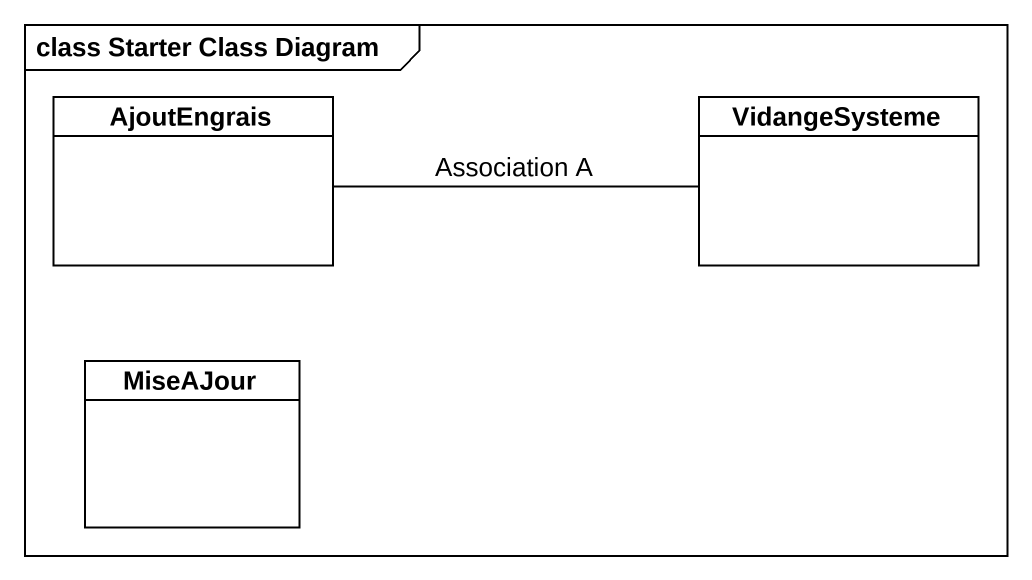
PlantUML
@startuml
mainframe class Starter Class Diagram
hide circle
hide empty members
class AjoutEngrais
class VidangeSysteme
class MiseAJour
AjoutEngrais -right- VidangeSysteme : Association A
@enduml
